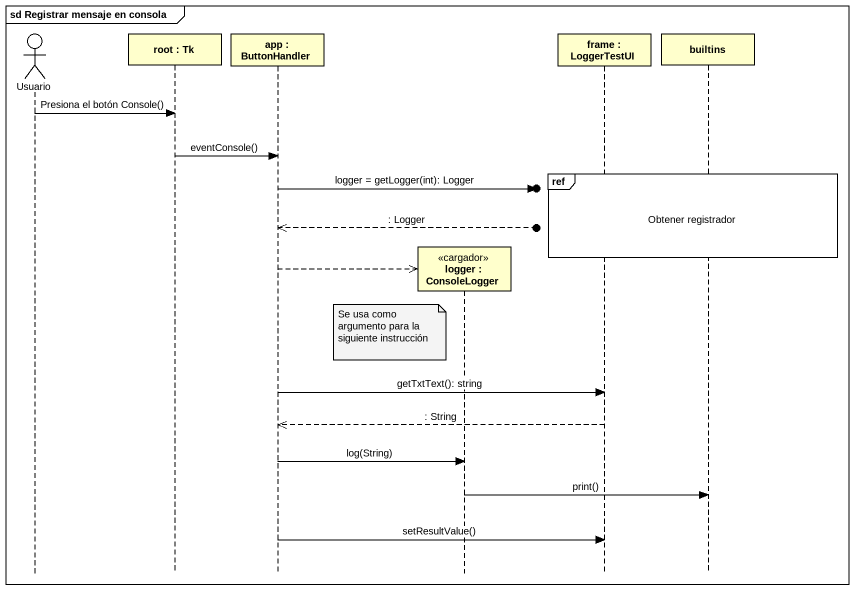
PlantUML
@startuml
mainframe sd Registrar mensaje en consola
hide footbox
actor Usuario
participant "root : Tk" as root
participant "app : ButtonHandler" as app
participant "logger : ConsoleLogger" as logger <<cargador>>
participant "frame : LoggerTestUI" as frame_
participant builtins

Usuario -> root : Presiona el botón Console()
root -> app : eventConsole()
ref over frame_, builtins : Obtener registrador
app ->o] : logger = getLogger(int): Logger
app <<--o] : : Logger
app -->> logger **
note left of logger : Se usa como argumento para la siguiente instrucción
app -> frame_ : getTxtText(): string
frame_ -->> app : : String
app -> logger : log(String)
logger -> builtins : print()
app -> frame_ : setResultValue()
@enduml
